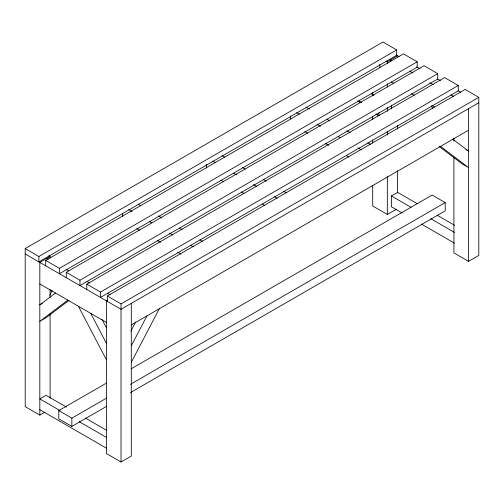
<?xml version="1.0" encoding="UTF-8"?>
<svg xmlns="http://www.w3.org/2000/svg" width="504" height="504" viewBox="0 0 504 504"><rect width="100%" height="100%" fill="white"/><g stroke="black" fill="none" stroke-linecap="round" stroke-linejoin="round"><path stroke-width="0.76" d="M49.688 295.262L52.233 290.399M130.895 331.084L135.626 322.037M131.292 345.813L146.947 315.882M131.292 362.288L159.289 308.757M55.478 293.013L39.822 304.863L42.311 303.427M67.82 300.138L39.822 321.332L46.047 317.74L69.067 300.315M44.957 412.133L39.822 415.094L25.2 406.652L25.2 248.585L382.977 42.027L396.667 49.928L396.667 55.314L38.89 261.878L38.89 256.492L396.667 49.928M50.091 258.061L50.091 256.492L39.822 262.414L39.822 415.094M386.001 61.015L387.33 61.784L397.599 55.856M45.732 265.829L45.732 260.442L403.509 53.878L417.199 61.784L417.199 67.171L59.422 273.735L59.422 268.342L417.199 61.784M66.27 277.685L66.27 272.299L424.047 65.734L437.73 73.641L437.73 79.027L79.953 285.585L79.953 280.199L437.73 73.641M86.801 289.542L86.801 284.149L444.578 77.591L458.268 85.491L458.268 90.884L100.491 297.442L100.491 292.055L458.268 85.491M107.333 301.392L107.333 296.006L465.11 89.441L478.8 97.348L478.8 255.415L468.531 261.343L453.909 252.901L453.909 157.67M107.698 300.107L106.401 300.856L106.401 453.531L121.023 461.973L131.292 456.051L131.292 303.37M107.333 296.006L121.023 303.906L478.8 97.348M478.8 102.734L121.023 309.298L25.2 253.972M131.292 324.923L468.531 130.221M402.249 213.016L391.375 206.734L391.375 195.962L397.599 192.371L417.299 203.742M372.708 185.554L372.708 206.016L387.33 214.458L396.314 209.273M106.609 406.35L71.864 426.409L58.798 418.868L58.798 410.603L106.489 383.071M131.015 368.909L432.136 195.061L445.202 202.608L445.202 210.867L130.454 392.584M58.798 410.603L71.864 418.15L106.609 398.091M130.454 384.319L445.202 202.608M396.27 55.087L398.96 56.637M416.625 66.837L420.021 68.802M437.68 78.996L440.401 80.564M458.06 90.764L460.782 92.333M391.803 60.77L390.442 59.989L390.442 61.526M410.149 71.36L412.864 72.929M429.849 82.738L433.245 84.697M450.91 94.897L453.625 96.466M391.123 81.932L393.838 83.5M411.503 93.7L414.225 95.269M431.884 105.468L434.606 107.037M466.043 149.675L468.531 151.112L452.876 139.255M375.82 114.055L378.932 115.851L378.932 112.713M306.022 107.163L309.418 109.122M327.083 119.322L329.799 120.891M346.777 130.694L350.179 132.653M367.838 142.852L370.553 144.421M296.692 112.55L299.408 114.118M317.066 124.318L320.462 126.277M338.127 136.477L340.162 137.649M357.827 147.848L361.223 149.808M304.844 131.626L307.56 133.195M325.219 143.394L328.614 145.354M346.279 155.547L348.995 157.116M437.006 215.12L454.665 225.313M391.375 195.962L411.081 207.333M430.781 218.711L454.558 232.439M421.268 223.996L454.558 243.212M222.025 155.66L224.74 157.229M242.405 167.423L245.12 168.991M263.46 179.582L266.175 181.15M283.834 191.35L286.555 192.919M212.688 161.047L215.41 162.616M233.749 173.206L236.464 174.775M253.449 184.577L256.845 186.543M274.504 196.736L277.219 198.305M220.84 180.123L223.562 181.692M241.221 191.892L243.936 193.46M262.275 204.044L264.317 205.222M138.027 204.158L140.742 205.727M158.401 215.92L161.797 217.886M179.462 228.079L182.177 229.648M199.836 239.847L202.551 241.416M128.69 209.544L132.086 211.51M149.751 221.703L151.786 222.881M169.445 233.075L172.841 235.034M190.506 245.234L193.221 246.803M136.842 228.621L139.558 230.189M157.223 240.389L160.618 242.348M177.597 252.151L180.993 254.111M48.762 255.723L50.091 256.492M46.979 258.287L48.334 259.069M65.999 269.268L68.72 270.837M87.06 281.427L89.775 282.996M107.44 293.196L110.162 294.764M25.2 248.585L38.89 256.492M45.732 260.442L59.422 268.342M66.27 272.299L79.953 280.199M86.801 284.149L100.491 292.055M39.822 283.973L106.401 322.409M66.427 407.106L46.047 395.338L39.822 398.929L60.203 410.697M85.447 418.087L106.508 430.246M79.222 421.678L106.401 437.365M39.822 409.708L106.401 448.144M371.416 93.694L373.924 95.59M440.534 146.387L468.531 167.58L462.313 163.989L439.286 146.557M359.024 100.775L361.513 102.658M376.444 113.967L378.932 115.851M357.777 100.951L360.266 102.835M431.411 106.054L432.867 108.839M102.06 319.523L106.432 327.877M90.745 313.368L106.401 343.3M78.397 306.243L106.401 359.768M468.531 108.662L468.531 261.343M453.909 137.995L453.909 141.145M397.599 125.112L397.599 129.049M397.599 170.755L397.599 192.793M391.375 105.034L391.375 108.952M387.33 61.784L387.33 63.359M387.33 83.822L387.33 86.965M387.33 107.428L387.33 111.365M387.33 131.04L387.33 134.971M387.33 176.683L387.33 214.458M379.865 64.399L379.865 67.479M372.708 92.692L372.708 95.842M372.708 116.298L372.708 119.448M372.708 139.91L372.708 143.06M290.575 115.832L290.575 118.856M206.577 164.329L206.577 168.109M122.579 213.583L122.579 216.607M121.023 303.906L121.023 461.973M71.864 418.15L71.864 426.409M50.091 289.542L50.091 297.41M50.091 313.942L50.091 398.147"/></g></svg>
